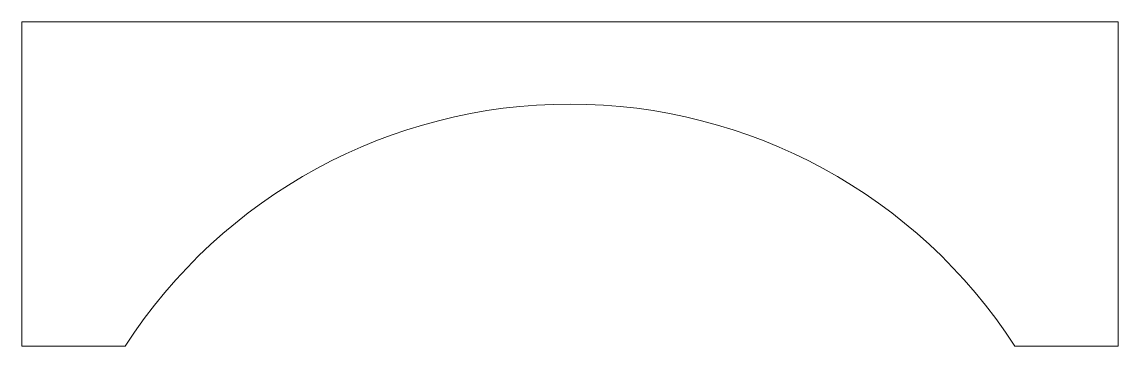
# Model space of a CAD drawing. Header units: millimetres. Extents: x -120 to 120, y 63 to 134.
import ezdxf

# ---------------------------------------------------------------- set-up
doc = ezdxf.new("R2010")
doc.units = ezdxf.units.MM
doc.layers.add('foo', color=7, linetype='CONTINUOUS', lineweight=0, true_color=0x000000)

msp = doc.modelspace()

# ---------------------------------------------------------------- linework, layer by layer
at = {"layer": 'foo'}
for p, q in [((-120, 63), (-120, 134)), ((-120, 134), (120, 134)), ((120, 134), (120, 63)), ((-120, 63), (-97.4, 63)), ((97.4, 63), (120, 63))]:
    msp.add_line(p, q, dxfattribs=at)
msp.add_arc((0, 0), 116, 32.8952, 147.1048, dxfattribs=at)

doc.saveas('drawing.dxf')
